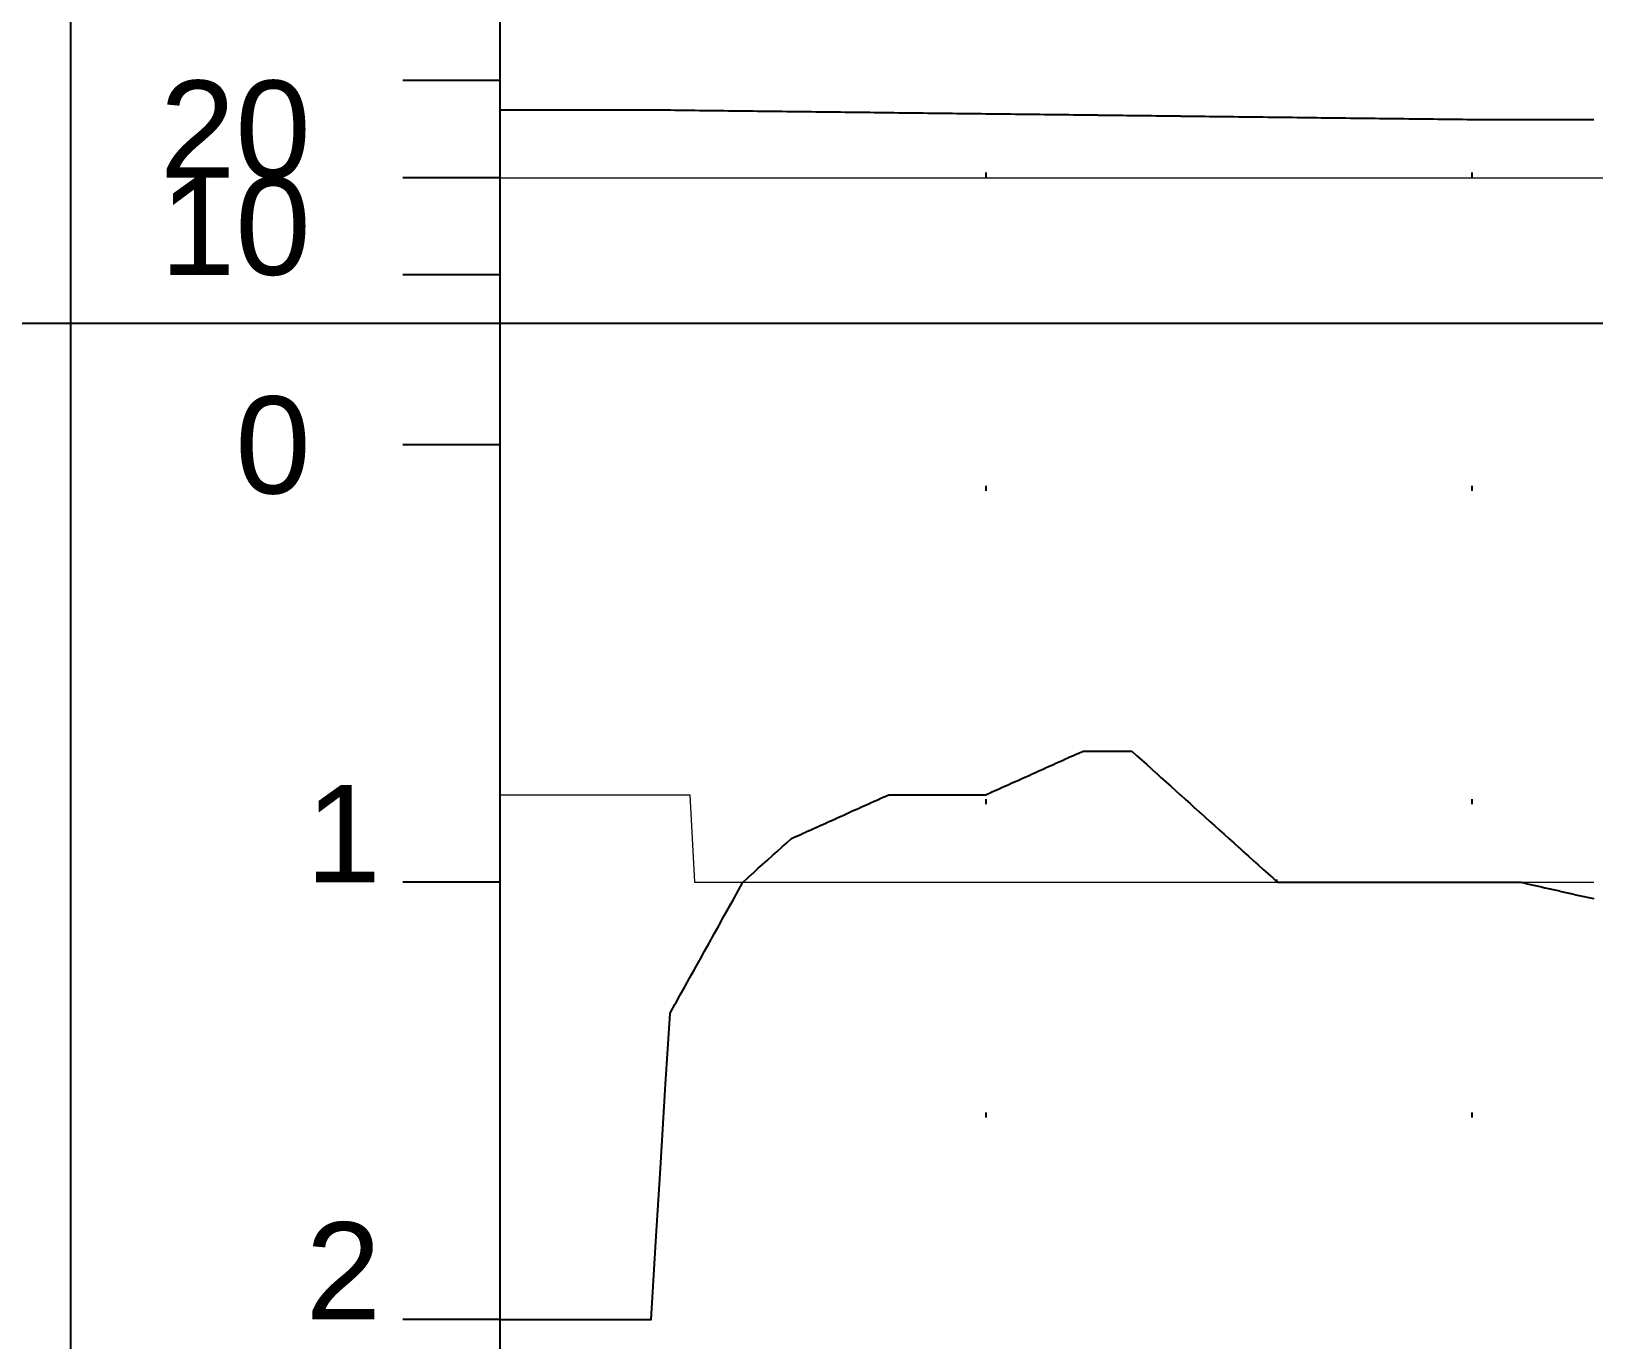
# Model space of a CAD drawing. Header units: millimetres. Extents: x -226 to 1784, y 10 to 1137.
# Drawn here: x 80.35 to 112.51, y 61.58 to 88.51 of the extents above; entities that cross this region are included whole.
import ezdxf

# ---------------------------------------------------------------- set-up
doc = ezdxf.new("R2010")
doc.units = ezdxf.units.MM
doc.linetypes.add('DOT', pattern=[6.35, 0, -6.35])
for name, color, linetype in [('График_Rгр.', 79, 'Continuous'), ('График_Глуб', 36, 'Continuous'), ('График_Среза_НеНормативной_Глубины', 10, 'Continuous'), ('Макет', 7, 'Continuous')]:
    doc.layers.add(name, color=color, linetype=linetype)
doc.layers.add('График_Rгр_20Ом.', color=1, linetype='Continuous', lineweight=0)
doc.layers.add('График_Нормативной_Глубины', color=3, linetype='Continuous', lineweight=0)
doc.styles.get("Standard").update_dxf_attribs({"font": 'arial.ttf'})

msp = doc.modelspace()

# ---------------------------------------------------------------- linework, layer by layer
at = {"layer": 'График_Rгр.'}
for points in [[(90, 87.5), (88, 87.5)], [(90, 86.9), (90.003, 86.9), (90.01, 86.9), (90.1, 86.9), (90.103, 86.9), (90.11, 86.9), (90.2, 86.9), (90.203, 86.9), (90.21, 86.9), (90.303, 86.9), (90.31, 86.9), (90.403, 86.9), (90.41, 86.9), (90.503, 86.9), (90.51, 86.9), (90.603, 86.9), (90.61, 86.9), (90.703, 86.9), (90.71, 86.9), (90.803, 86.9), (90.81, 86.9), (90.903, 86.9), (90.91, 86.9), (91, 86.9), (91.003, 86.9), (91.01, 86.9), (91.103, 86.9), (91.11, 86.9), (91.203, 86.9), (91.21, 86.9), (91.303, 86.9), (91.31, 86.9), (91.403, 86.9), (91.41, 86.9), (91.503, 86.9), (91.51, 86.9), (91.603, 86.9), (91.61, 86.9), (91.703, 86.9), (91.71, 86.9), (91.803, 86.9), (91.81, 86.9), (91.903, 86.9), (91.91, 86.9), (92, 86.9), (92.003, 86.9), (92.01, 86.9), (92.103, 86.9), (92.11, 86.9), (92.203, 86.9), (92.21, 86.9), (92.303, 86.9), (92.31, 86.9), (92.403, 86.9), (92.41, 86.9), (92.503, 86.9), (92.51, 86.9), (92.603, 86.9), (92.61, 86.9), (92.703, 86.9), (92.71, 86.9), (92.803, 86.9), (92.81, 86.9), (92.903, 86.9), (92.91, 86.9), (93, 86.9), (93.003, 86.9), (93.01, 86.9), (93.1, 86.899), (93.103, 86.899), (93.11, 86.899), (93.111, 86.899), (93.203, 86.898), (93.21, 86.898), (93.303, 86.896), (93.31, 86.896), (93.403, 86.895), (93.41, 86.895), (93.5, 86.894), (93.503, 86.894), (93.51, 86.894), (93.6, 86.893), (93.603, 86.893), (93.61, 86.893), (93.703, 86.892), (93.71, 86.892), (93.803, 86.891), (93.81, 86.89), (93.903, 86.889), (93.91, 86.889), (94, 86.888), (94.003, 86.888), (94.01, 86.888), (94.103, 86.887), (94.11, 86.887), (94.203, 86.886), (94.21, 86.886), (94.303, 86.885), (94.31, 86.885), (94.403, 86.883), (94.41, 86.883), (94.503, 86.882), (94.51, 86.882), (94.603, 86.881), (94.61, 86.881), (94.703, 86.88), (94.71, 86.88), (94.803, 86.879), (94.81, 86.879), (94.903, 86.878), (94.91, 86.878), (95, 86.876), (95.004, 86.876), (95.003, 86.876), (95.01, 86.876), (95.103, 86.875), (95.11, 86.875), (95.203, 86.874), (95.21, 86.874), (95.303, 86.873), (95.31, 86.873), (95.403, 86.872), (95.41, 86.872), (95.503, 86.871), (95.51, 86.87), (95.603, 86.869), (95.61, 86.869), (95.703, 86.868), (95.71, 86.868), (95.803, 86.867), (95.81, 86.867), (95.903, 86.866), (95.91, 86.866), (96, 86.865), (96.003, 86.865), (96.01, 86.865), (96.1, 86.864), (96.103, 86.863), (96.11, 86.863), (96.203, 86.862), (96.21, 86.862), (96.303, 86.861), (96.31, 86.861), (96.403, 86.86), (96.41, 86.86), (96.503, 86.859), (96.51, 86.859), (96.603, 86.858), (96.61, 86.858), (96.703, 86.856), (96.71, 86.856), (96.803, 86.855), (96.81, 86.855), (96.903, 86.854), (96.91, 86.854), (97, 86.853), (97.003, 86.853), (97.01, 86.853), (97.103, 86.852), (97.11, 86.852), (97.203, 86.851), (97.21, 86.85), (97.303, 86.849), (97.31, 86.849), (97.403, 86.848), (97.41, 86.848), (97.503, 86.847), (97.51, 86.847), (97.603, 86.846), (97.61, 86.846), (97.703, 86.845), (97.71, 86.845), (97.803, 86.843), (97.81, 86.843), (97.903, 86.842), (97.91, 86.842), (98, 86.841), (98.003, 86.841), (98.01, 86.841), (98.103, 86.84), (98.11, 86.84), (98.203, 86.839), (98.21, 86.839), (98.303, 86.838), (98.31, 86.838), (98.403, 86.836), (98.41, 86.836), (98.503, 86.835), (98.51, 86.835), (98.603, 86.834), (98.61, 86.834), (98.703, 86.833), (98.71, 86.833), (98.803, 86.832), (98.81, 86.832), (98.903, 86.831), (98.91, 86.83), (99, 86.829), (99.003, 86.829), (99.01, 86.829), (99.103, 86.828), (99.11, 86.828), (99.203, 86.827), (99.21, 86.827), (99.303, 86.826), (99.31, 86.826), (99.403, 86.825), (99.41, 86.825), (99.503, 86.823), (99.51, 86.823), (99.603, 86.822), (99.61, 86.822), (99.703, 86.821), (99.71, 86.821), (99.803, 86.82), (99.81, 86.82), (99.903, 86.819), (99.91, 86.819), (100, 86.818), (100.003, 86.818), (100.01, 86.818), (100.103, 86.816), (100.11, 86.816), (100.203, 86.815), (100.21, 86.815), (100.303, 86.814), (100.31, 86.814), (100.403, 86.813), (100.41, 86.813), (100.503, 86.812), (100.51, 86.812), (100.603, 86.811), (100.61, 86.81), (100.703, 86.809), (100.71, 86.809), (100.803, 86.808), (100.81, 86.808), (100.903, 86.807), (100.91, 86.807), (101, 86.806), (101.003, 86.806), (101.01, 86.806), (101.103, 86.805), (101.11, 86.805), (101.203, 86.803), (101.21, 86.803), (101.303, 86.802), (101.31, 86.802), (101.403, 86.801), (101.41, 86.801), (101.503, 86.8), (101.51, 86.8), (101.603, 86.799), (101.61, 86.799), (101.703, 86.798), (101.71, 86.798), (101.803, 86.796), (101.81, 86.796), (101.903, 86.795), (101.91, 86.795), (102, 86.794), (102.003, 86.794), (102.01, 86.794), (102.103, 86.793), (102.11, 86.793), (102.203, 86.792), (102.21, 86.792), (102.303, 86.791), (102.31, 86.79), (102.403, 86.789), (102.41, 86.789), (102.503, 86.788), (102.51, 86.788), (102.603, 86.787), (102.61, 86.787), (102.703, 86.786), (102.71, 86.786), (102.803, 86.785), (102.81, 86.785), (102.903, 86.783), (102.91, 86.783), (103, 86.782), (103.003, 86.782), (103.01, 86.782), (103.103, 86.781), (103.11, 86.781), (103.203, 86.78), (103.21, 86.78), (103.303, 86.779), (103.31, 86.779), (103.403, 86.778), (103.41, 86.778), (103.503, 86.776), (103.51, 86.776), (103.603, 86.775), (103.61, 86.775), (103.703, 86.774), (103.71, 86.774), (103.803, 86.773), (103.81, 86.773), (103.903, 86.772), (103.91, 86.772), (104, 86.771), (104.003, 86.771), (104.01, 86.77), (104.103, 86.769), (104.11, 86.769), (104.203, 86.768), (104.21, 86.768), (104.303, 86.767), (104.31, 86.767), (104.403, 86.766), (104.41, 86.766), (104.503, 86.765), (104.51, 86.765), (104.603, 86.763), (104.61, 86.763), (104.703, 86.762), (104.71, 86.762), (104.803, 86.761), (104.81, 86.761), (104.903, 86.76), (104.91, 86.76), (105, 86.759), (105.003, 86.759), (105.01, 86.759), (105.103, 86.758), (105.11, 86.758), (105.203, 86.756), (105.21, 86.756), (105.303, 86.755), (105.31, 86.755), (105.403, 86.754), (105.41, 86.754), (105.503, 86.753), (105.51, 86.753), (105.603, 86.752), (105.61, 86.752), (105.703, 86.751), (105.71, 86.75), (105.803, 86.749), (105.81, 86.749), (105.903, 86.748), (105.91, 86.748), (105.955, 86.748), (106, 86.747), (106.003, 86.747), (106.01, 86.747), (106.103, 86.746), (106.11, 86.746), (106.203, 86.745), (106.21, 86.745), (106.303, 86.743), (106.31, 86.743), (106.403, 86.742), (106.41, 86.742), (106.503, 86.741), (106.51, 86.741), (106.603, 86.74), (106.61, 86.74), (106.703, 86.739), (106.71, 86.739), (106.803, 86.738), (106.81, 86.738), (106.903, 86.736), (106.91, 86.736), (107, 86.735), (107.003, 86.735), (107.01, 86.735), (107.103, 86.734), (107.11, 86.734), (107.203, 86.733), (107.21, 86.733), (107.303, 86.732), (107.31, 86.732), (107.403, 86.731), (107.41, 86.73), (107.503, 86.729), (107.51, 86.729), (107.603, 86.728), (107.61, 86.728), (107.703, 86.727), (107.71, 86.727), (107.803, 86.726), (107.81, 86.726), (107.903, 86.725), (107.91, 86.725), (108, 86.724), (108.003, 86.723), (108.01, 86.723), (108.103, 86.722), (108.11, 86.722), (108.203, 86.721), (108.21, 86.721), (108.303, 86.72), (108.31, 86.72), (108.403, 86.719), (108.41, 86.719), (108.503, 86.718), (108.51, 86.718), (108.603, 86.716), (108.61, 86.716), (108.703, 86.715), (108.71, 86.715), (108.803, 86.714), (108.81, 86.714), (108.903, 86.713), (108.91, 86.713), (109, 86.712), (109.003, 86.712), (109.01, 86.712), (109.103, 86.711), (109.11, 86.71), (109.203, 86.709), (109.21, 86.709), (109.303, 86.708), (109.31, 86.708), (109.403, 86.707), (109.41, 86.707), (109.503, 86.706), (109.51, 86.706), (109.603, 86.705), (109.61, 86.705), (109.703, 86.703), (109.71, 86.703), (109.803, 86.702), (109.81, 86.702), (109.903, 86.701), (109.91, 86.701), (110, 86.7), (110.003, 86.7), (110.01, 86.7), (110.103, 86.7), (110.11, 86.7), (110.203, 86.7), (110.21, 86.7), (110.303, 86.7), (110.31, 86.7), (110.403, 86.7), (110.41, 86.7), (110.503, 86.7), (110.51, 86.7), (110.603, 86.7), (110.61, 86.7), (110.703, 86.7), (110.71, 86.7), (110.803, 86.7), (110.81, 86.7), (110.903, 86.7), (110.91, 86.7), (111, 86.7), (111.003, 86.7), (111.01, 86.7), (111.1, 86.7), (111.103, 86.7), (111.11, 86.7), (111.203, 86.7), (111.21, 86.7), (111.303, 86.7), (111.31, 86.7), (111.403, 86.7), (111.41, 86.7), (111.503, 86.7), (111.51, 86.7), (111.603, 86.7), (111.61, 86.7), (111.703, 86.7), (111.71, 86.7), (111.803, 86.7), (111.81, 86.7), (111.903, 86.7), (111.91, 86.7), (112, 86.7), (112.003, 86.7), (112.01, 86.7), (112.103, 86.7), (112.11, 86.7), (112.203, 86.7), (112.21, 86.7), (112.303, 86.7), (112.31, 86.7), (112.403, 86.7), (112.41, 86.7), (112.503, 86.7), (112.51, 86.7)], [(90, 85.5), (88, 85.5)], [(90, 83.5), (88, 83.5)]]:
    msp.add_lwpolyline(points, dxfattribs=at)
at = {"layer": 'График_Rгр_20Ом.'}
msp.add_lwpolyline([(90, 85.5), (390, 85.5)], dxfattribs=at)
at = {"layer": 'График_Глуб'}
for points in [[(90, 80), (88, 80)], [(90, 71), (88, 71)], [(90, 62), (90.003, 62), (90.01, 62), (90.1, 62), (90.103, 62), (90.11, 62), (90.2, 62), (90.203, 62), (90.21, 62), (90.303, 62), (90.31, 62), (90.403, 62), (90.41, 62), (90.503, 62), (90.51, 62), (90.603, 62), (90.61, 62), (90.703, 62), (90.71, 62), (90.803, 62), (90.81, 62), (90.903, 62), (90.91, 62), (91, 62), (91.003, 62), (91.01, 62), (91.103, 62), (91.11, 62), (91.203, 62), (91.21, 62), (91.303, 62), (91.31, 62), (91.403, 62), (91.41, 62), (91.503, 62), (91.51, 62), (91.603, 62), (91.61, 62), (91.703, 62), (91.71, 62), (91.803, 62), (91.81, 62), (91.903, 62), (91.91, 62), (92, 62), (92.003, 62), (92.01, 62), (92.103, 62), (92.11, 62), (92.203, 62), (92.21, 62), (92.303, 62), (92.31, 62), (92.403, 62), (92.41, 62), (92.503, 62), (92.51, 62), (92.603, 62), (92.61, 62), (92.703, 62), (92.71, 62), (92.803, 62), (92.81, 62), (92.903, 62), (92.91, 62), (93, 62), (93.003, 62), (93.01, 62), (93.1, 62), (93.103, 62), (93.11, 62), (93.111, 62), (93.203, 63.489), (93.21, 63.602), (93.303, 65.109), (93.31, 65.222), (93.403, 66.729), (93.41, 66.842), (93.5, 68.3), (93.503, 68.305), (93.51, 68.318), (93.6, 68.48), (93.603, 68.485), (93.61, 68.498), (93.703, 68.665), (93.71, 68.678), (93.803, 68.845), (93.81, 68.858), (93.903, 69.025), (93.91, 69.038), (94, 69.2), (94.003, 69.205), (94.01, 69.218), (94.103, 69.385), (94.11, 69.398), (94.203, 69.565), (94.21, 69.578), (94.303, 69.745), (94.31, 69.758), (94.403, 69.925), (94.41, 69.938), (94.503, 70.105), (94.51, 70.118), (94.603, 70.285), (94.61, 70.298), (94.703, 70.465), (94.71, 70.478), (94.803, 70.645), (94.81, 70.658), (94.903, 70.825), (94.91, 70.838), (95, 71), (95.004, 71), (95.003, 71)], [(105.955, 71.04), (106, 71), (106.003, 71), (106.01, 71), (106.103, 71), (106.11, 71), (106.203, 71), (106.21, 71), (106.303, 71), (106.31, 71), (106.403, 71), (106.41, 71), (106.503, 71), (106.51, 71), (106.603, 71), (106.61, 71), (106.703, 71), (106.71, 71), (106.803, 71), (106.81, 71), (106.903, 71), (106.91, 71), (107, 71), (107.003, 71), (107.01, 71), (107.103, 71), (107.11, 71), (107.203, 71), (107.21, 71), (107.303, 71), (107.31, 71), (107.403, 71), (107.41, 71), (107.503, 71), (107.51, 71), (107.603, 71), (107.61, 71), (107.703, 71), (107.71, 71), (107.803, 71), (107.81, 71), (107.903, 71), (107.91, 71), (108, 71), (108.003, 71), (108.01, 71), (108.103, 71), (108.11, 71), (108.203, 71), (108.21, 71), (108.303, 71), (108.31, 71), (108.403, 71), (108.41, 71), (108.503, 71), (108.51, 71), (108.603, 71), (108.61, 71), (108.703, 71), (108.71, 71), (108.803, 71), (108.81, 71), (108.903, 71), (108.91, 71), (109, 71), (109.003, 71), (109.01, 71), (109.103, 71), (109.11, 71), (109.203, 71), (109.21, 71), (109.303, 71), (109.31, 71), (109.403, 71), (109.41, 71), (109.503, 71), (109.51, 71), (109.603, 71), (109.61, 71), (109.703, 71), (109.71, 71), (109.803, 71), (109.81, 71), (109.903, 71), (109.91, 71), (110, 71), (110.003, 71), (110.01, 71), (110.103, 71), (110.11, 71), (110.203, 71), (110.21, 71), (110.303, 71), (110.31, 71), (110.403, 71), (110.41, 71), (110.503, 71), (110.51, 71), (110.603, 71), (110.61, 71), (110.703, 71), (110.71, 71), (110.803, 71), (110.81, 71), (110.903, 71), (110.91, 71), (111, 71), (111.003, 70.999), (111.01, 70.998), (111.1, 70.978), (111.103, 70.977), (111.11, 70.975), (111.203, 70.954), (111.21, 70.953), (111.303, 70.932), (111.31, 70.93), (111.403, 70.909), (111.41, 70.908), (111.503, 70.887), (111.51, 70.885), (111.603, 70.864), (111.61, 70.863), (111.703, 70.842), (111.71, 70.84), (111.803, 70.819), (111.81, 70.818), (111.903, 70.797), (111.91, 70.795), (112, 70.775), (112.003, 70.774), (112.01, 70.773), (112.103, 70.752), (112.11, 70.75), (112.203, 70.729), (112.21, 70.728), (112.303, 70.707), (112.31, 70.705), (112.403, 70.684), (112.41, 70.683), (112.503, 70.662), (112.51, 70.66)], [(90, 62), (88, 62)]]:
    msp.add_lwpolyline(points, dxfattribs=at)
at = {"layer": 'График_Нормативной_Глубины'}
msp.add_lwpolyline([(90, 72.8), (90.003, 72.8), (90.01, 72.8), (90.1, 72.8), (90.103, 72.8), (90.11, 72.8), (90.2, 72.8), (90.203, 72.8), (90.21, 72.8), (90.303, 72.8), (90.31, 72.8), (90.403, 72.8), (90.41, 72.8), (90.503, 72.8), (90.51, 72.8), (90.603, 72.8), (90.61, 72.8), (90.703, 72.8), (90.71, 72.8), (90.803, 72.8), (90.81, 72.8), (90.903, 72.8), (90.91, 72.8), (91, 72.8), (91.003, 72.8), (91.01, 72.8), (91.103, 72.8), (91.11, 72.8), (91.203, 72.8), (91.21, 72.8), (91.303, 72.8), (91.31, 72.8), (91.403, 72.8), (91.41, 72.8), (91.503, 72.8), (91.51, 72.8), (91.603, 72.8), (91.61, 72.8), (91.703, 72.8), (91.71, 72.8), (91.803, 72.8), (91.81, 72.8), (91.903, 72.8), (91.91, 72.8), (92, 72.8), (92.003, 72.8), (92.01, 72.8), (92.103, 72.8), (92.11, 72.8), (92.203, 72.8), (92.21, 72.8), (92.303, 72.8), (92.31, 72.8), (92.403, 72.8), (92.41, 72.8), (92.503, 72.8), (92.51, 72.8), (92.603, 72.8), (92.61, 72.8), (92.703, 72.8), (92.71, 72.8), (92.803, 72.8), (92.81, 72.8), (92.903, 72.8), (92.91, 72.8), (93, 72.8), (93.003, 72.8), (93.01, 72.8), (93.1, 72.8), (93.103, 72.8), (93.11, 72.8), (93.111, 72.8), (93.203, 72.8), (93.21, 72.8), (93.303, 72.8), (93.31, 72.8), (93.403, 72.8), (93.41, 72.8), (93.5, 72.8), (93.503, 72.8), (93.51, 72.8), (93.6, 72.8), (93.603, 72.8), (93.61, 72.8), (93.703, 72.8), (93.71, 72.8), (93.803, 72.8), (93.81, 72.8), (93.903, 72.8), (93.91, 72.8), (94, 71), (94.003, 71), (94.01, 71), (94.103, 71), (94.11, 71), (94.203, 71), (94.21, 71), (94.303, 71), (94.31, 71), (94.403, 71), (94.41, 71), (94.503, 71), (94.51, 71), (94.603, 71), (94.61, 71), (94.703, 71), (94.71, 71), (94.803, 71), (94.81, 71), (94.903, 71), (94.91, 71), (95, 71), (95.004, 71), (95.003, 71), (95.01, 71), (95.103, 71), (95.11, 71), (95.203, 71), (95.21, 71), (95.303, 71), (95.31, 71), (95.403, 71), (95.41, 71), (95.503, 71), (95.51, 71), (95.603, 71), (95.61, 71), (95.703, 71), (95.71, 71), (95.803, 71), (95.81, 71), (95.903, 71), (95.91, 71), (96, 71), (96.003, 71), (96.01, 71), (96.1, 71), (96.103, 71), (96.11, 71), (96.203, 71), (96.21, 71), (96.303, 71), (96.31, 71), (96.403, 71), (96.41, 71), (96.503, 71), (96.51, 71), (96.603, 71), (96.61, 71), (96.703, 71), (96.71, 71), (96.803, 71), (96.81, 71), (96.903, 71), (96.91, 71), (97, 71), (97.003, 71), (97.01, 71), (97.103, 71), (97.11, 71), (97.203, 71), (97.21, 71), (97.303, 71), (97.31, 71), (97.403, 71), (97.41, 71), (97.503, 71), (97.51, 71), (97.603, 71), (97.61, 71), (97.703, 71), (97.71, 71), (97.803, 71), (97.81, 71), (97.903, 71), (97.91, 71), (98, 71), (98.003, 71), (98.01, 71), (98.103, 71), (98.11, 71), (98.203, 71), (98.21, 71), (98.303, 71), (98.31, 71), (98.403, 71), (98.41, 71), (98.503, 71), (98.51, 71), (98.603, 71), (98.61, 71), (98.703, 71), (98.71, 71), (98.803, 71), (98.81, 71), (98.903, 71), (98.91, 71), (99, 71), (99.003, 71), (99.01, 71), (99.103, 71), (99.11, 71), (99.203, 71), (99.21, 71), (99.303, 71), (99.31, 71), (99.403, 71), (99.41, 71), (99.503, 71), (99.51, 71), (99.603, 71), (99.61, 71), (99.703, 71), (99.71, 71), (99.803, 71), (99.81, 71), (99.903, 71), (99.91, 71), (100, 71), (100.003, 71), (100.01, 71), (100.103, 71), (100.11, 71), (100.203, 71), (100.21, 71), (100.303, 71), (100.31, 71), (100.403, 71), (100.41, 71), (100.503, 71), (100.51, 71), (100.603, 71), (100.61, 71), (100.703, 71), (100.71, 71), (100.803, 71), (100.81, 71), (100.903, 71), (100.91, 71), (101, 71), (101.003, 71), (101.01, 71), (101.103, 71), (101.11, 71), (101.203, 71), (101.21, 71), (101.303, 71), (101.31, 71), (101.403, 71), (101.41, 71), (101.503, 71), (101.51, 71), (101.603, 71), (101.61, 71), (101.703, 71), (101.71, 71), (101.803, 71), (101.81, 71), (101.903, 71), (101.91, 71), (102, 71), (102.003, 71), (102.01, 71), (102.103, 71), (102.11, 71), (102.203, 71), (102.21, 71), (102.303, 71), (102.31, 71), (102.403, 71), (102.41, 71), (102.503, 71), (102.51, 71), (102.603, 71), (102.61, 71), (102.703, 71), (102.71, 71), (102.803, 71), (102.81, 71), (102.903, 71), (102.91, 71), (103, 71), (103.003, 71), (103.01, 71), (103.103, 71), (103.11, 71), (103.203, 71), (103.21, 71), (103.303, 71), (103.31, 71), (103.403, 71), (103.41, 71), (103.503, 71), (103.51, 71), (103.603, 71), (103.61, 71), (103.703, 71), (103.71, 71), (103.803, 71), (103.81, 71), (103.903, 71), (103.91, 71), (104, 71), (104.003, 71), (104.01, 71), (104.103, 71), (104.11, 71), (104.203, 71), (104.21, 71), (104.303, 71), (104.31, 71), (104.403, 71), (104.41, 71), (104.503, 71), (104.51, 71), (104.603, 71), (104.61, 71), (104.703, 71), (104.71, 71), (104.803, 71), (104.81, 71), (104.903, 71), (104.91, 71), (105, 71), (105.003, 71), (105.01, 71), (105.103, 71), (105.11, 71), (105.203, 71), (105.21, 71), (105.303, 71), (105.31, 71), (105.403, 71), (105.41, 71), (105.503, 71), (105.51, 71), (105.603, 71), (105.61, 71), (105.703, 71), (105.71, 71), (105.803, 71), (105.81, 71), (105.903, 71), (105.91, 71), (105.955, 71), (106, 71), (106.003, 71), (106.01, 71), (106.103, 71), (106.11, 71), (106.203, 71), (106.21, 71), (106.303, 71), (106.31, 71), (106.403, 71), (106.41, 71), (106.503, 71), (106.51, 71), (106.603, 71), (106.61, 71), (106.703, 71), (106.71, 71), (106.803, 71), (106.81, 71), (106.903, 71), (106.91, 71), (107, 71), (107.003, 71), (107.01, 71), (107.103, 71), (107.11, 71), (107.203, 71), (107.21, 71), (107.303, 71), (107.31, 71), (107.403, 71), (107.41, 71), (107.503, 71), (107.51, 71), (107.603, 71), (107.61, 71), (107.703, 71), (107.71, 71), (107.803, 71), (107.81, 71), (107.903, 71), (107.91, 71), (108, 71), (108.003, 71), (108.01, 71), (108.103, 71), (108.11, 71), (108.203, 71), (108.21, 71), (108.303, 71), (108.31, 71), (108.403, 71), (108.41, 71), (108.503, 71), (108.51, 71), (108.603, 71), (108.61, 71), (108.703, 71), (108.71, 71), (108.803, 71), (108.81, 71), (108.903, 71), (108.91, 71), (109, 71), (109.003, 71), (109.01, 71), (109.103, 71), (109.11, 71), (109.203, 71), (109.21, 71), (109.303, 71), (109.31, 71), (109.403, 71), (109.41, 71), (109.503, 71), (109.51, 71), (109.603, 71), (109.61, 71), (109.703, 71), (109.71, 71), (109.803, 71), (109.81, 71), (109.903, 71), (109.91, 71), (110, 71), (110.003, 71), (110.01, 71), (110.103, 71), (110.11, 71), (110.203, 71), (110.21, 71), (110.303, 71), (110.31, 71), (110.403, 71), (110.41, 71), (110.503, 71), (110.51, 71), (110.603, 71), (110.61, 71), (110.703, 71), (110.71, 71), (110.803, 71), (110.81, 71), (110.903, 71), (110.91, 71), (111, 71), (111.003, 71), (111.01, 71), (111.1, 71), (111.103, 71), (111.11, 71), (111.203, 71), (111.21, 71), (111.303, 71), (111.31, 71), (111.403, 71), (111.41, 71), (111.503, 71), (111.51, 71), (111.603, 71), (111.61, 71), (111.703, 71), (111.71, 71), (111.803, 71), (111.81, 71), (111.903, 71), (111.91, 71), (112, 71), (112.003, 71), (112.01, 71), (112.103, 71), (112.11, 71), (112.203, 71), (112.21, 71), (112.303, 71), (112.31, 71), (112.403, 71), (112.41, 71), (112.503, 71), (112.51, 71)], dxfattribs=at)
at = {"layer": 'График_Среза_НеНормативной_Глубины'}
msp.add_lwpolyline([(95.004, 71), (95.003, 71.003), (95.01, 71.009), (95.103, 71.093), (95.11, 71.099), (95.203, 71.183), (95.21, 71.189), (95.303, 71.273), (95.31, 71.279), (95.403, 71.363), (95.41, 71.369), (95.503, 71.453), (95.51, 71.459), (95.603, 71.543), (95.61, 71.549), (95.703, 71.633), (95.71, 71.639), (95.803, 71.723), (95.81, 71.729), (95.903, 71.813), (95.91, 71.819), (96, 71.9), (96.003, 71.901), (96.01, 71.904), (96.1, 71.945), (96.103, 71.946), (96.11, 71.95), (96.203, 71.991), (96.21, 71.995), (96.303, 72.036), (96.31, 72.04), (96.403, 72.081), (96.41, 72.085), (96.503, 72.126), (96.51, 72.129), (96.603, 72.171), (96.61, 72.174), (96.703, 72.216), (96.71, 72.219), (96.803, 72.261), (96.81, 72.264), (96.903, 72.306), (96.91, 72.309), (97, 72.35), (97.003, 72.351), (97.01, 72.355), (97.103, 72.396), (97.11, 72.4), (97.203, 72.441), (97.21, 72.445), (97.303, 72.486), (97.31, 72.489), (97.403, 72.531), (97.41, 72.534), (97.503, 72.576), (97.51, 72.579), (97.603, 72.621), (97.61, 72.624), (97.703, 72.666), (97.71, 72.669), (97.803, 72.711), (97.81, 72.715), (97.903, 72.756), (97.91, 72.76), (98, 72.8), (98.003, 72.8), (98.01, 72.8), (98.103, 72.8), (98.11, 72.8), (98.203, 72.8), (98.21, 72.8), (98.303, 72.8), (98.31, 72.8), (98.403, 72.8), (98.41, 72.8), (98.503, 72.8), (98.51, 72.8), (98.603, 72.8), (98.61, 72.8), (98.703, 72.8), (98.71, 72.8), (98.803, 72.8), (98.81, 72.8), (98.903, 72.8), (98.91, 72.8), (99, 72.8), (99.003, 72.8), (99.01, 72.8), (99.103, 72.8), (99.11, 72.8), (99.203, 72.8), (99.21, 72.8), (99.303, 72.8), (99.31, 72.8), (99.403, 72.8), (99.41, 72.8), (99.503, 72.8), (99.51, 72.8), (99.603, 72.8), (99.61, 72.8), (99.703, 72.8), (99.71, 72.8), (99.803, 72.8), (99.81, 72.8), (99.903, 72.8), (99.91, 72.8), (100, 72.8), (100.003, 72.801), (100.01, 72.805), (100.103, 72.846), (100.11, 72.85), (100.203, 72.891), (100.21, 72.894), (100.303, 72.936), (100.31, 72.939), (100.403, 72.981), (100.41, 72.984), (100.503, 73.026), (100.51, 73.029), (100.603, 73.071), (100.61, 73.075), (100.703, 73.116), (100.71, 73.12), (100.803, 73.161), (100.81, 73.165), (100.903, 73.206), (100.91, 73.21), (101, 73.25), (101.003, 73.251), (101.01, 73.254), (101.103, 73.296), (101.11, 73.299), (101.203, 73.341), (101.21, 73.344), (101.303, 73.386), (101.31, 73.389), (101.403, 73.431), (101.41, 73.434), (101.503, 73.476), (101.51, 73.48), (101.603, 73.521), (101.61, 73.525), (101.703, 73.566), (101.71, 73.57), (101.803, 73.611), (101.81, 73.614), (101.903, 73.656), (101.91, 73.659), (102, 73.7), (102.003, 73.7), (102.01, 73.7), (102.103, 73.7), (102.11, 73.7), (102.203, 73.7), (102.21, 73.7), (102.303, 73.7), (102.31, 73.7), (102.403, 73.7), (102.41, 73.7), (102.503, 73.7), (102.51, 73.7), (102.603, 73.7), (102.61, 73.7), (102.703, 73.7), (102.71, 73.7), (102.803, 73.7), (102.81, 73.7), (102.903, 73.7), (102.91, 73.7), (103, 73.7), (103.003, 73.697), (103.01, 73.691), (103.103, 73.607), (103.11, 73.601), (103.203, 73.517), (103.21, 73.511), (103.303, 73.427), (103.31, 73.421), (103.403, 73.337), (103.41, 73.331), (103.503, 73.247), (103.51, 73.241), (103.603, 73.157), (103.61, 73.151), (103.703, 73.067), (103.71, 73.061), (103.803, 72.977), (103.81, 72.971), (103.903, 72.887), (103.91, 72.881), (104, 72.8), (104.003, 72.797), (104.01, 72.791), (104.103, 72.707), (104.11, 72.701), (104.203, 72.617), (104.21, 72.611), (104.303, 72.527), (104.31, 72.521), (104.403, 72.437), (104.41, 72.431), (104.503, 72.347), (104.51, 72.341), (104.603, 72.257), (104.61, 72.251), (104.703, 72.167), (104.71, 72.161), (104.803, 72.077), (104.81, 72.071), (104.903, 71.987), (104.91, 71.981), (105, 71.9), (105.003, 71.897), (105.01, 71.891), (105.103, 71.807), (105.11, 71.801), (105.203, 71.717), (105.21, 71.711), (105.303, 71.627), (105.31, 71.621), (105.403, 71.537), (105.41, 71.531), (105.503, 71.447), (105.51, 71.441), (105.603, 71.357), (105.61, 71.351), (105.703, 71.267), (105.71, 71.261), (105.803, 71.177), (105.81, 71.171), (105.903, 71.087), (105.91, 71.081), (105.955, 71.04), (106, 71.04)], dxfattribs=at)
at = {"layer": 'Макет'}
for p, q in [((81.171, 75.507), (81.171, 297.481)), ((81.171, 25.507), (81.171, 75.507))]:
    msp.add_line(p, q, dxfattribs=at)
at = {"layer": 'Макет', "lineweight": -2}
for p, q in [((90, 227.508), (90, 25.507)), ((20, 82.507), (390, 82.507))]:
    msp.add_line(p, q, dxfattribs=at)
at = {"layer": 'Макет', "linetype": 'DOT', "lineweight": -2}
for p, q in [((100, 227.508), (100, 60.507)), ((110, 227.508), (110, 60.507))]:
    msp.add_line(p, q, dxfattribs=at)

# ---------------------------------------------------------------- texts
at = {"layer": 'График_Rгр.'}
for s, p in [('20', (83, 85.5)), ('10', (83, 83.5))]:
    msp.add_text(s, height=2, dxfattribs=at).set_placement(p)
at = {"layer": 'График_Глуб'}
for s, p in [('  0', (83, 79)), ('1', (86, 71)), ('2', (86, 62))]:
    msp.add_text(s, height=2, dxfattribs=at).set_placement(p)

doc.saveas('drawing.dxf')
